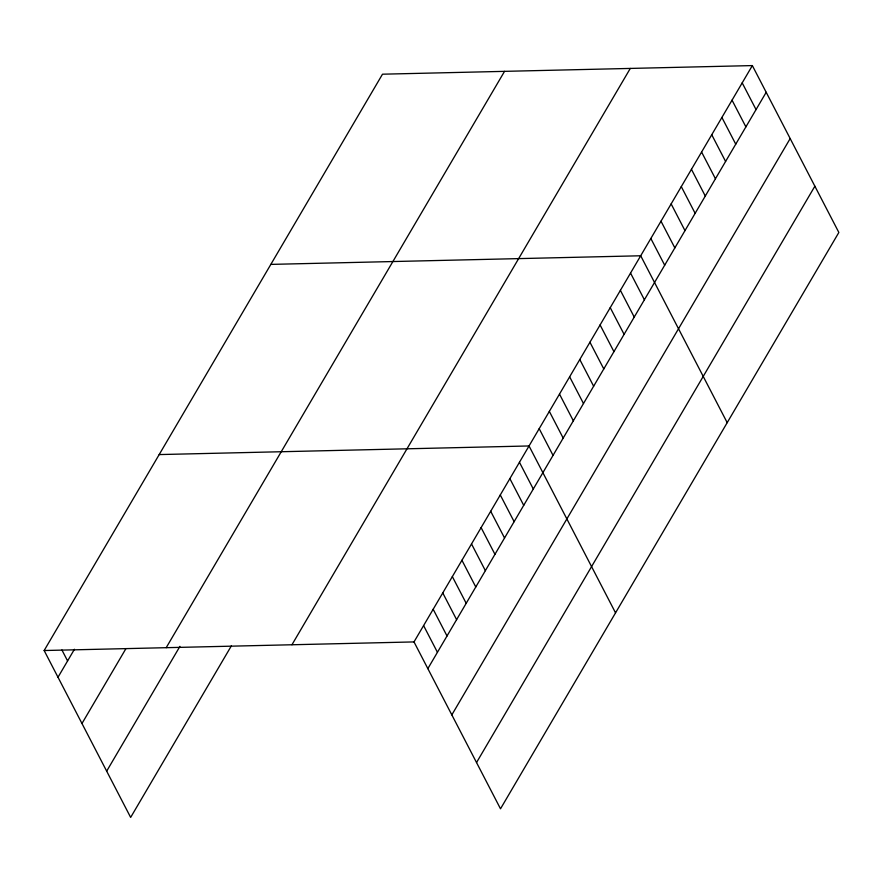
<?xml version="1.0" encoding="UTF-8"?>
<svg xmlns="http://www.w3.org/2000/svg" width="883" height="883" viewBox="0 0 883 883"><rect width="100%" height="100%" fill="white"/><g stroke="black" fill="none" stroke-linecap="round" stroke-linejoin="round"><path stroke-width="1.32" d="M231.313 645.959L130.651 817.415L44.15 650.528L382.494 74.194L752.349 65.585L838.85 232.472L500.506 808.806L414.006 641.919L752.349 65.585M58.002 677.25L74.437 649.259M81.976 723.497L125.805 648.85M166.203 647.68L504.546 71.357M106.677 771.157L179.944 646.356M291.953 644.756L630.296 68.433M427.847 668.63L766.19 92.307M451.831 714.888L790.175 138.565M476.533 762.548L814.877 186.214M270.838 264.392L640.694 255.772L727.195 422.659M159.183 454.579L529.038 445.959L615.539 612.846M44.15 650.528L414.006 641.919M742.195 82.881L756.047 109.591M732.04 100.165L745.892 126.887M721.897 117.461L735.749 144.172M711.742 134.746L725.594 161.468M701.588 152.042L715.44 178.752M691.444 169.326L705.296 196.048M681.29 186.611L695.142 213.333M671.146 203.907L684.987 230.629M660.992 221.192L674.844 247.913M650.837 238.487L664.689 265.209M630.539 273.068L644.391 299.79M620.396 290.352L634.237 317.074M610.241 307.648L624.093 334.359M600.087 324.933L613.939 351.655M589.943 342.229L603.784 368.939M579.789 359.513L593.641 386.235M569.634 376.809L583.486 403.52M559.491 394.094L573.343 420.816M549.336 411.379L563.188 438.1M539.193 428.674L553.034 455.396M519.447 462.295L533.299 489.016M509.866 478.619L523.718 505.341M500.275 494.955L514.127 521.665M490.694 511.279L504.546 538.001M481.103 527.615L494.955 554.325M471.522 543.939L485.374 570.661M461.93 560.264L475.782 586.985M452.35 576.599L466.202 603.321M442.758 592.923L456.61 619.645M433.178 609.259L447.019 635.981M423.586 625.583L437.438 652.305M61.92 649.987L67.583 660.914"/></g></svg>
